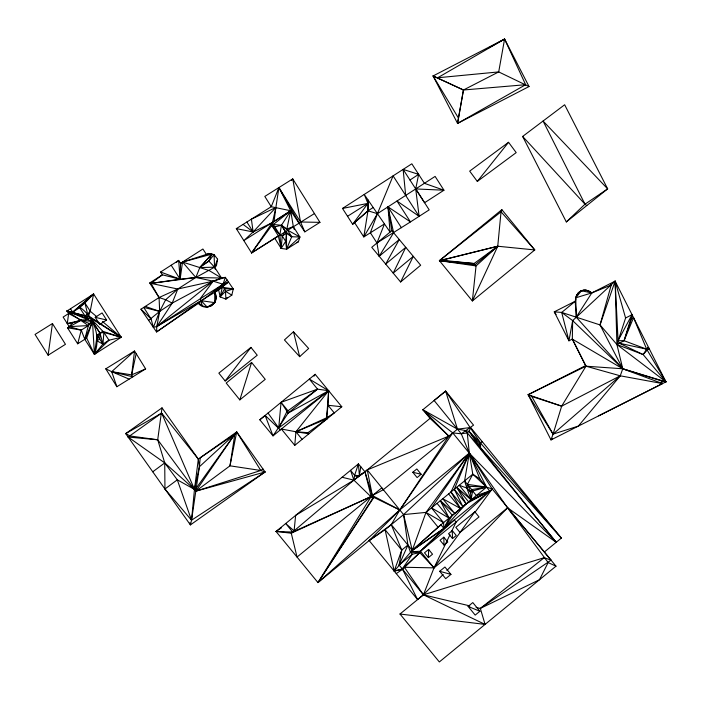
<?xml version="1.0" encoding="UTF-8"?>
<svg xmlns="http://www.w3.org/2000/svg" width="701" height="701" viewBox="0 0 701 701"><rect width="100%" height="100%" fill="white"/><g stroke="black" fill="none" stroke-linecap="round" stroke-linejoin="round"><path stroke-width="1.05" d="M575.784 299.196L575.425 301.132L554.272 311.84L568.94 340.817L572.323 339.109L622.751 368.779L661.096 380.757L662.559 383.578L620.262 375.815L585.975 366.202L572.323 339.109L572.656 320.62L615.119 281.136L665.95 381.861L598.619 415.868M401.41 227.729L387.977 206.848L390.071 232.084L364.24 194.44L367.92 203.386L352.673 224.285L367.972 210.817L368.2 200.223L367.972 210.817L363.793 236.938L384.472 223.917L376.945 242.993L379.197 256.268L399.281 239.54L385.69 264.075L405.774 247.348L393.2 273.101L413.301 256.373L400.595 281.986L371.749 247.322L391.841 230.611L387.977 206.848L410.462 221.91L429.187 209.871L415.711 188.937L418.637 174.365L403.136 169.397L342.5 208.442L352.673 224.285L367.972 210.817L373.204 207.514M428.399 557.584L428.635 549.435L424.499 552.809L428.399 557.584L432.535 554.211L428.635 549.435M103.906 332.432L102.951 344.068L99.744 339.065L99.971 333.106L90.122 317.728L103.906 332.432L108.97 340.213L94.433 354.355C101.189 336.901 94.32 316.799 79.029 306.696L93.61 293.991L121.212 337.286L94.433 354.355L84.795 339.293L81.255 330.136L69.233 326.64L63.125 317.062L68.628 313.566L81.281 320.217L89.342 323.555L92.506 321.531L99.971 333.106L102.951 344.068L94.433 354.355L86.696 338.075L92.506 321.531L66.981 310.981L93.61 293.991L90.201 311.191L87.266 319.56L81.281 320.217L67.287 323.59L68.628 313.566L66.981 310.981L84.952 315.818L87.266 319.56L90.122 317.728L121.212 337.286L108.97 340.213L102.951 344.068L96.957 340.852L97.886 336.892L99.971 333.106L103.906 332.432L121.212 337.286L102.442 321.487M160.599 272.023L180.113 279.208L180.569 263.322L178.667 260.404L160.599 272.023L162.395 274.827L150.969 283.388L180.113 279.208L182.54 262.06L206.401 254.437L211.807 254.139L208.88 261.105L214.576 267.186L221.551 278.034L213.165 281.171L172.192 303.112L159.67 311.393L143.723 307.415L151.039 318.85L153.361 327.314L156.822 326.543L223.067 284.22L228.517 281.977L218.624 289.942L220.184 296.856L225.88 299.143L231.821 295.13L233.275 288.943L225.336 277.342L221.551 278.034L195.842 277.482L180.113 279.208L162.395 274.827L149.69 282.967L150.969 283.388L159.066 297.539L159.67 311.393L156.822 326.543L156.533 331.959L198.348 303.349L223.067 284.22L227.185 280.041M162.01 407.859L157.716 439.781L164.735 462.905L164.945 488.991L191.539 520.221L190.4 524.918L125.689 433.604L162.01 407.859L198.33 459.111L199.391 466.77L191.539 520.221L265.092 471.983L236.701 431.921L198.33 459.111L194.475 489.377L191.539 520.221L177.292 479.826L164.735 462.905L128.134 437.047L161.659 413.099L198.33 459.111M302.096 439.352L295.918 431.763L326.631 417.778L328.638 390.729L309.343 379.083L317.535 389.143L328.638 390.729L328.042 405.292L326.631 417.778L327.332 418.637L307.976 432.683L295.918 431.763L281.364 429.021L273.031 435.882L259.826 419.803L265.118 415.421L280.286 429.915L328.638 390.729L295.918 431.763L294.77 445.372L341.799 406.755L315.161 374.308L259.826 419.803M304.804 231.865L290.713 210.756L271.252 206.716L264.803 196.429L292.729 178.895L319.954 222.357L304.804 231.865L300.536 221.998L278.91 187.57L275.879 207.496L271.804 225.45L278.332 235.816L251.589 252.93L271.804 225.45L273.329 224.486L281.46 225.266L286.464 233.328L285.666 241.372L286.569 249.188L299.879 237.008L291.695 236.745L285.333 231.409L282.275 235.965L281.145 248.417L286.569 249.188L298.407 241.775L299.879 237.008L293.316 226.572L290.713 210.756L278.91 187.57L271.252 206.716L236.316 228.631L251.589 252.93L314.442 213.56M164.945 488.991L177.292 479.826L194.475 489.377L199.391 466.77L200.232 457.762L234.817 434.182L236.701 431.921L260.798 470.485L265.092 471.983L190.4 524.918L189.883 522.788M281.478 527.809L276.036 531.463L291.274 533.198L294.096 530.902L295.638 515.375L353.891 480.124L364.958 471.808L430.046 418.383L448.833 436.118L399.798 509.951L391.272 524.655L369.155 540.585L317.956 582.575L276.036 531.463L358.413 463.878L364.958 471.808L372.354 495.572L373.87 497.421L399.798 509.951L403.592 514.595L412.267 550.364L394.19 571.078L385.086 529.702L403.592 514.595L469.32 453.179L467.26 432.903L465.298 430.493L457.481 429.152L422.869 409.726L445.626 391.097L473.552 425.148L461.267 433.788L452.767 432.911L422.869 409.726L430.046 418.383M585.659 365.589L528.142 394.689L551.004 439.921L662.559 383.578L622.751 368.779L576.222 317.167C577.046 309.132 571.998 297.855 579.569 291.756C583.302 289.022 588.507 289.89 591.828 292.895L611.237 285.035L610.44 283.493M105.781 368.84L111.687 371.679L132.839 376.814L131.639 374.869L134.539 350.999L105.781 368.84L116.865 386.724L145.633 368.892L134.539 350.999L111.687 371.679L116.865 386.724M556.077 314.574L554.272 311.84L561.694 312.436L600.038 324.922L616.924 344.524L624.074 340.712L631.557 318.675L632.039 314.67L625.59 318.009L616.924 344.524L622.751 368.779L620.262 375.815L578.316 426.129L553.063 434.121L551.004 439.921L552.598 438.449M274.073 221.236L275.879 207.496L251.387 219.176L253.14 231.952L243.834 240.592L290.713 210.756L286.849 229.052L291.695 236.745L286.569 249.188L286.464 233.328L281.46 225.266L290.713 210.756L272.216 222.725L253.14 231.952L236.316 228.631M48.124 355.214L52.444 323.538L35.05 334.438L48.124 355.214L65.456 344.322L52.444 323.538M81.281 320.217L67.471 327.761L77.706 343.797L84.795 339.293L88.37 325.579L66.981 310.981L86.179 317.877L88.922 316.125L121.212 337.286L102.758 331.328L97.185 334.894L94.433 354.355L92.506 321.531L81.281 320.217L72.676 322.802L67.287 323.59M474.743 512.641L492.207 488.974L486.555 487.134L472.789 474.191L467.392 484.338L466.848 488.062L471.063 499.787L489.719 491.007L479.94 479.028L472.789 474.191L469.32 453.179L461.267 433.788L434.129 400.508L445.626 391.097L480.562 443.023L561.361 538.088L544.37 552.011L492.207 488.974L469.32 453.179L452.767 432.911L383.281 489.736L372.354 495.572L367.254 469.915L448.833 436.118L422.869 409.726M492.233 45.942L504.589 39.054L525.636 84.707L457.551 123.411L463.449 90L498.7 71.914L529.045 86.538L457.551 123.411L433.078 75.953L504.589 39.054L529.045 86.538M342.088 477.267L353.891 480.124L359.376 475.646L358.413 463.878L354.627 475.331L353.891 480.124L292.685 532.05L276.036 531.463M476.128 607.408L480.343 608.415L485.066 624.407L423.422 594.798L399.088 564.997L401.726 550.083L391.272 524.655L412.267 550.364L425.998 512.396L469.32 453.179L507.577 507.804L556.208 542.302L469.32 453.179L399.798 509.951L317.956 582.575L372.678 498.393L353.891 480.124L350.553 470.327L354.627 475.331L359.376 475.646L360.796 466.761M278.332 235.816L281.145 248.417L279.857 234.861L281.46 225.266L274.818 226.861L271.804 225.45L279.857 234.861L282.275 235.965L285.666 241.372L281.145 248.417L274.836 238.349M472.789 474.191L425.998 512.396L403.592 514.595L407.912 545.036L410.383 551.906L420.425 551.223L443.917 528.405L466.139 503.809L456.737 487.291L471.063 499.787L470.59 492.645L466.848 488.062L464.579 480.895L469.32 453.179L486.555 487.134L438.055 527.161L412.267 550.364L443.917 528.405L492.207 488.974L456.097 522.096L420.425 551.223L419.803 552.598L402.576 569.273L396.267 573.611M457.551 123.411L463.449 90L433.078 75.953L458.358 117.926M469.004 486.31L469.539 491.348L471.685 489.596L472.632 490.972L471.063 499.787L459.216 485.267L466.848 488.062L469.004 486.31L486.555 487.134L472.632 490.972L470.59 492.645L471.685 489.596L464.579 480.895M183.671 262.253L180.569 263.322L202.896 249.004L206.401 254.437L208.179 253.438L214.059 254.568L217.599 259.212L216.407 265.837L214.576 267.186L195.842 277.482L177.791 289.014L159.066 297.539L140.962 309.194L156.533 331.959L201.117 300.694L218.624 289.942M561.694 312.436L572.656 320.62L568.94 340.817L561.694 312.436L575.425 301.132M576.152 297.259L576.511 295.323L579.569 291.756L583.53 290.144L588.472 290.775L590.847 293.036M236.701 431.921L229.989 465.823L195.816 491.182L157.716 439.781L130.053 435.978L125.689 433.604L161.659 413.099L194.475 489.377L196.333 488.001L234.817 434.182L229.989 465.823L260.798 470.485L262.919 468.916M129.115 379.127L111.687 371.679L131.639 374.869L136.169 353.628M220.184 296.856L222.313 287.208L233.275 288.943L225.494 291.309L220.184 296.856L224.644 288.777L233.275 288.943M77.706 343.797L81.255 330.136L88.37 325.579L92.506 321.531L84.795 339.293L86.696 338.075M201.292 304.593L198.348 303.349C205.919 312.672 221.122 302.727 214.734 292.273L223.067 284.22L225.336 277.342L213.165 281.171L177.791 289.014L150.969 283.388L195.842 277.482L213.165 281.171L223.067 284.22M591.828 292.895L581.348 290.766L575.775 297.811L577.904 293.255L581.348 290.766L585.983 290.1L591.828 292.895L576.222 317.167L575.775 297.811L591.828 292.895L615.119 281.136L618.063 340.677L624.074 340.712L646.673 349.186L665.95 381.861L622.751 368.779L600.038 324.922L611.237 285.035M572.323 339.109L585.975 366.202L561.659 406.159L553.063 434.121L528.142 394.689L585.975 366.202L622.751 368.779L572.656 320.62M239.83 399.885L251.606 362.452L265.232 379.346L239.83 399.885L226.186 383.035L251.606 362.452M600.038 324.922L615.119 281.136L625.59 318.009M443.137 574.426L423.422 594.798L417.577 599.574L402.576 569.273L394.19 571.078L401.726 550.083L407.912 545.036L399.088 564.997L412.276 554.237L419.803 552.598L434.015 567.863L423.422 594.798L399.991 614.015L439.343 661.946L555.998 566.18L544.37 552.011M419.128 216.337L393.095 175.863L377.427 213.665L370.356 232.723L376.945 242.993L410.462 221.91L396.976 201.029L419.128 216.337L415.711 188.937L443.961 190.216L435.111 176.407L377.427 213.665L363.793 236.938L354.776 222.936M217.599 259.212L214.576 267.186L215.303 269.245M86.179 317.877L87.634 314.109L90.201 311.191L84.917 302.928L93.61 293.991L90.166 296.689M501.855 209.66L501.04 211.807L497.745 246.235L472.36 300.974L439.413 260.658L501.855 209.66L534.784 249.942L472.36 300.974L476.04 265.933L497.745 246.235L534.784 249.942L501.04 211.807L439.413 260.658L476.04 265.933L474.069 263.515L441.683 260.211L439.413 260.658L475.059 264.733L497.745 246.235L439.413 260.658L474.069 263.515L497.745 246.235L441.683 260.211M153.361 327.314L159.67 311.393L165.655 299.739L177.791 289.014L172.192 303.112L156.822 326.543L201.117 300.694L214.769 302.63L216.18 297.583L214.734 292.273L228.517 281.977M211.807 254.139L199.803 267.563L195.842 277.482L182.54 262.06L211.807 254.139L199.803 267.563L182.54 262.06M465.298 430.493L469.092 431.404L480.535 448.07L556.208 542.302L467.26 432.903L561.361 538.088L470.651 427.514L469.092 431.404L467.26 432.903L461.267 433.788M615.119 281.136L616.924 344.524L643.132 354.557L646.673 349.186L633.546 317.641L624.074 340.712L632.039 314.67L618.063 340.677L619.395 343.253L643.132 354.557L665.95 381.861L661.096 380.757M394.19 571.078L402.321 568.958L412.276 554.237L410.383 551.906L443.917 528.405L443.567 522.657L431.509 507.892L469.32 453.179L450.98 491.997L462.835 506.508L454.292 489.289L469.32 453.179L479.94 479.028M89.342 323.555L88.37 325.579L69.233 326.64L72.676 322.802M410.383 551.906L419.803 552.598L402.321 568.958L404.389 567.275L434.015 567.863L449.989 534.758M451.4 531.84L456.097 522.096L454.309 519.914L420.425 551.223L434.015 567.863L507.577 507.804L551.056 560.16L480.343 608.415L539.49 579.727L548.138 562.553L507.577 507.804L446.923 570.5M412.267 550.364L440.964 524.786L443.917 528.405L449.113 518.127L440.324 500.689L454.598 513.228L442.752 498.718L460.443 508.462L450.98 491.997M379.197 256.268L393.62 232.75L387.977 206.848M314.013 376.165L315.161 374.308M417.577 599.574L369.155 540.585L399.798 509.951L367.254 469.915L364.958 471.808L371.171 496.536L317.956 582.575L373.87 497.421L371.171 496.536L292.685 532.05L285.71 523.516L294.096 530.902M288.137 413.091L287.927 410.751L281.057 402.321L288.137 413.091L328.638 390.729L278.718 427.996L281.057 402.321L317.535 389.143L288.137 413.091L273.031 435.882L265.118 415.421M443.917 528.405L452.382 515.463L466.139 503.809L489.719 491.007L476.321 495.493L472.632 490.972M251.589 252.93L272.216 222.725L279.857 234.861M265.092 471.983L195.816 491.182L234.817 434.182L199.391 466.77M459.996 532.462L474.857 511.826L479.02 516.926L459.996 532.462L455.834 527.362L474.857 511.826M227.106 297.443L225.88 299.143L225.494 291.309L224.644 288.777L222.313 287.208L214.734 292.273L214.769 302.63L211.343 305.899L207.181 307.082L202.221 305.881L200.39 298.503L213.165 281.171L156.822 326.543M434.015 567.863L460.522 531.928M92.33 295.708L93.61 293.991L72.676 312.164L70.486 308.747M225.152 380.985L250.94 347.372L257.241 355.223L225.152 380.985L218.852 373.134L250.94 347.372M291.432 180.578L292.729 178.895L300.536 221.998L319.954 222.357M221.551 278.034L209.24 270.595L199.803 267.563L208.88 261.105L214.059 254.568L211.868 254.533M477.311 181.419L508.567 142.303L516.199 152.608L477.311 181.419L469.679 171.123L508.567 142.303M643.132 354.557L647.426 349.852L649.266 348.896L647.715 347.381M243.072 224.399L253.14 231.952L275.879 207.496M566.32 221.937L584.993 204.184L607.644 188.876L564.647 104.756L522.639 136.441L566.32 221.937L607.644 188.876L543.065 121.028L584.993 204.184L586.79 205.559M84.917 302.928L79.029 306.696L72.676 312.164L79.669 307.695L84.917 302.928L87.634 314.109L84.952 315.818L66.981 310.981M299.66 356.66L308.659 348.485L293.465 331.757L284.431 339.941L299.66 356.66L293.465 331.757M176.223 262.568L178.667 260.404L180.113 279.208L171.175 265.215M148.63 320.392L159.67 311.393L145.291 306.407M400.595 281.986L420.67 265.232L391.841 230.611M372.678 498.393L373.87 497.421M412.784 472.264L416.841 468.96L421.161 474.262L417.113 477.565L412.784 472.264L421.161 474.262M479.37 443.996L469.092 431.404L480.562 443.023L480.535 448.07L479.37 443.996L482.244 441.648M443.812 537.185L440.053 540.252L444.022 545.115L447.781 542.048L443.812 537.185L444.022 545.115M452.303 530.648L448.544 533.715L452.513 538.578L456.272 535.503L452.303 530.648L452.513 538.578M439.685 571.289L444.916 567.013L450.945 574.399L445.713 578.675L439.685 571.289L450.945 574.399M468.102 606.418L472.807 602.58L479.896 611.263L475.19 615.101L468.102 606.418L479.896 611.263M470.651 427.514L457.481 429.152L452.767 432.911L399.798 509.951L372.354 495.572M480.343 608.415L544.178 557.698L551.056 560.16M273.329 224.486L290.713 210.756M152.757 471.791L164.735 462.905L194.475 489.377M317.535 389.143L286.911 411.583L278.718 427.996L268.01 413.038M359.376 475.646L364.958 471.808L357.405 477.258L354.627 475.331M369.155 540.585L385.086 529.702L401.726 550.083M409.971 180.017L418.637 174.365M403.136 169.397L411.829 163.806L424.412 183.32L443.961 190.216L424.587 202.72L403.136 169.397L405.677 195.421M95.213 317.325L102.083 312.926L106.613 320.006L99.744 324.405L95.213 317.325L106.613 320.006M96.957 340.852L99.744 339.065L97.886 336.892L97.185 334.894M201.66 265.714L208.88 261.105M326.631 417.778L334.272 412.942L328.042 405.292L341.799 406.755M347.538 216.285L367.92 203.386L342.5 208.442M282.275 235.965L286.464 233.328L291.695 236.745M214.769 302.63L207.181 307.082L201.117 300.694M488.431 48.054L490.332 46.993M631.557 318.675L633.546 317.641M619.395 343.253L646.673 349.186L648.846 348.064M561.659 406.159L620.262 375.815L553.063 434.121L531.726 396.433L528.142 394.689L561.659 406.159L531.726 396.433M489.719 491.007L468.583 501.811L456.737 487.291M371.171 496.536L291.274 533.198L297.031 557.067L381.765 487.887L383.281 489.736M131.639 374.869L145.633 368.892M327.332 418.637L295.918 431.763L308.878 433.788L307.976 432.683M296.374 242.555L298.407 241.775M195.816 491.182L260.798 470.485M404.389 567.275L423.422 594.798L544.178 557.698M471.685 489.596L486.555 487.134L467.392 484.338M646.673 349.186L649.266 348.896L647.689 347.389M525.636 84.707L463.449 90L433.078 75.953M199.803 267.563L214.576 267.186L214.059 254.568L214.488 256.619M128.134 437.047L157.716 439.781M399.991 614.015L485.066 624.407M67.471 327.761L81.255 330.136M423.422 594.798L469.801 605.892M367.972 210.817L377.427 213.665M548.138 562.553L555.998 566.18M172.192 303.112L165.655 299.739L159.066 297.539L149.69 282.967M299.879 237.008L287.489 230.059L281.46 225.266L286.849 229.052L293.316 226.572L294.332 229.613M431.509 507.892L449.113 518.127L437.056 503.362M443.567 522.657L425.998 512.396L438.055 527.161M225.494 291.309L231.821 295.13M616.924 344.524L665.95 381.861M90.201 311.191L96.729 316.686M140.962 309.194L151.039 318.85M522.639 136.441L584.993 204.184M281.364 429.021L294.77 445.372M454.292 489.289L466.139 503.809M448.596 493.942L460.443 508.462M440.324 500.689L452.382 515.463M79.669 307.695L84.952 315.818M246.883 222.007L253.14 231.952M278.91 187.57L299.134 222.883M445.626 391.097L457.481 429.152M504.589 39.054L498.7 71.914L437.634 77.776L504.589 39.054"/></g></svg>
